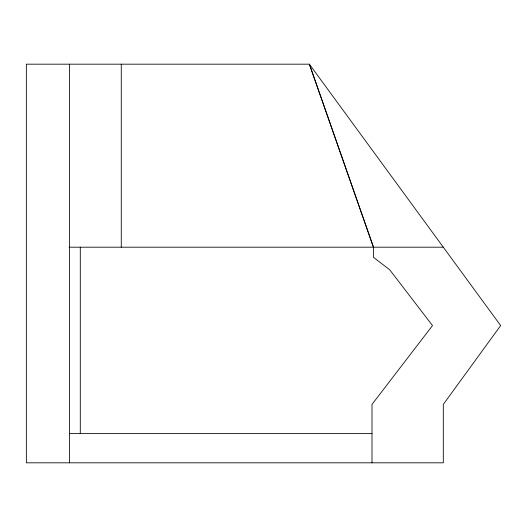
<?xml version="1.0" encoding="UTF-8"?>
<svg xmlns="http://www.w3.org/2000/svg" width="527" height="527" viewBox="0 0 527 527"><rect width="100%" height="100%" fill="white"/><g stroke="black" fill="none" stroke-linecap="round" stroke-linejoin="round"><path stroke-width="0.79" d="M373.386 247.196L443.306 247.196M69.103 247.196L373.393 247.196L309.382 64.182L26.35 64.182L26.35 462.818L443.306 462.818L443.306 404.407L500.65 325.561L309.382 64.182L373.393 246.88L373.393 257.268L389.723 269.804L432.509 325.561L372.003 404.407L372.003 462.818M69.485 433.616L372.003 433.616M121.263 64.182L121.263 247.196M80.288 247.196L80.288 433.616M69.485 64.182L69.485 462.818"/></g></svg>
